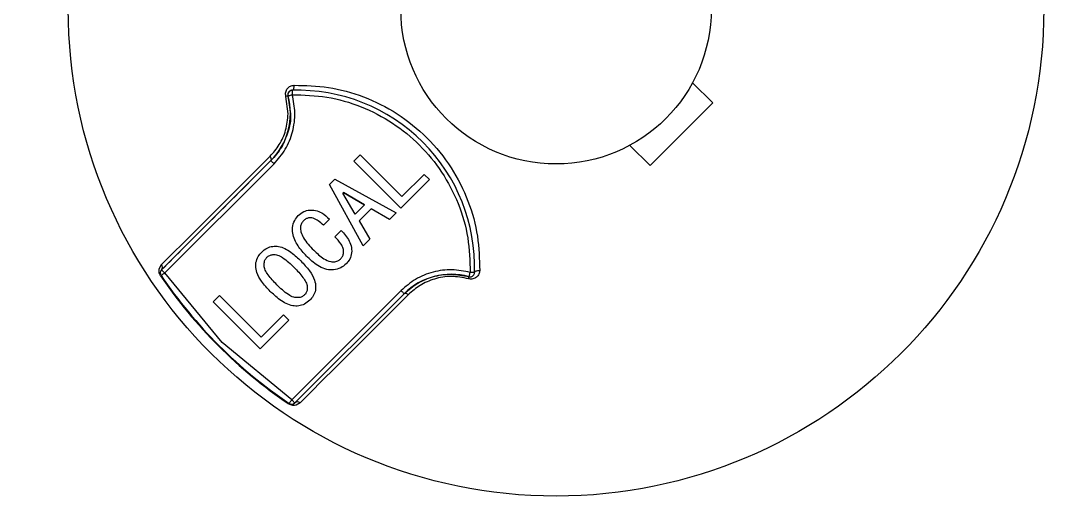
# Model space of a CAD drawing. Header units: millimetres. Extents: x 2160 to 4596, y 811 to 2534.
# Drawn here: x 2883.06 to 2929.81, y 2179.57 to 2201.14 of the extents above; entities that cross this region are included whole.
import ezdxf

# ---------------------------------------------------------------- set-up
doc = ezdxf.new("R2010")
doc.units = ezdxf.units.MM

msp = doc.modelspace()

# ---------------------------------------------------------------- linework, layer by layer
at = {"color": 7, "linetype": 'Continuous', "lineweight": 25}
for p, q in [((2913.363, 2198.34), (2914.277, 2197.426)), ((2913.363, 2198.34), (2913.363, 2198.34)), ((2895.302, 2197.998), (2895.308, 2197.798)), ((2895.123, 2196.941), (2895.022, 2197.724)), ((2895.108, 2197.799), (2895.108, 2197.799)), ((2895.115, 2197.745), (2895.224, 2196.938)), ((2911.448, 2194.598), (2914.277, 2197.426)), ((2911.448, 2194.598), (2910.535, 2195.511)), ((2910.535, 2195.511), (2910.535, 2195.511)), ((2910.535, 2195.511), (2911.448, 2194.598)), ((2898.088, 2194.797), (2898.373, 2195.082)), ((2898.373, 2195.082), (2900.259, 2193.196)), ((2889.414, 2189.888), (2894.346, 2194.82)), ((2889.555, 2189.746), (2894.488, 2194.679)), ((2894.346, 2194.82), (2894.346, 2194.82)), ((2900.209, 2192.675), (2898.088, 2194.797)), ((2900.209, 2192.675), (2898.088, 2194.797)), ((2911.448, 2194.598), (2911.448, 2194.598)), ((2900.259, 2193.196), (2901.263, 2194.201)), ((2901.263, 2194.201), (2901.499, 2193.965)), ((2896.983, 2193.742), (2897.232, 2193.99)), ((2898.509, 2190.976), (2896.983, 2193.742)), ((2898.509, 2190.976), (2896.983, 2193.742)), ((2897.232, 2193.99), (2899.998, 2192.464)), ((2901.499, 2193.965), (2900.209, 2192.675)), ((2901.499, 2193.965), (2900.209, 2192.675)), ((2897.616, 2193.382), (2897.591, 2193.357)), ((2897.616, 2193.382), (2897.591, 2193.357)), ((2898.15, 2192.402), (2897.591, 2193.357)), ((2897.591, 2193.357), (2897.591, 2193.357)), ((2897.616, 2193.382), (2898.571, 2192.824)), ((2897.616, 2193.382), (2897.616, 2193.382)), ((2898.571, 2192.824), (2897.616, 2193.382)), ((2898.571, 2192.824), (2898.15, 2192.402)), ((2898.571, 2192.824), (2898.571, 2192.824)), ((2898.869, 2192.65), (2898.323, 2192.105)), ((2898.869, 2192.65), (2898.323, 2192.105)), ((2899.7, 2192.167), (2898.869, 2192.65)), ((2898.869, 2192.65), (2898.869, 2192.65)), ((2899.7, 2192.167), (2898.869, 2192.65)), ((2899.998, 2192.464), (2899.7, 2192.167)), ((2899.998, 2192.464), (2899.7, 2192.167)), ((2900.209, 2192.675), (2900.209, 2192.675)), ((2895.817, 2192.105), (2895.817, 2192.105)), ((2896.983, 2192.179), (2896.711, 2191.906)), ((2896.983, 2192.179), (2896.711, 2191.906)), ((2896.711, 2191.906), (2896.711, 2191.906)), ((2898.323, 2192.105), (2898.807, 2191.273)), ((2898.323, 2192.105), (2898.323, 2192.105)), ((2899.7, 2192.167), (2899.7, 2192.167)), ((2895.71, 2191.567), (2895.71, 2191.567)), ((2897.232, 2191.385), (2897.517, 2191.67)), ((2898.807, 2191.273), (2898.509, 2190.976)), ((2898.807, 2191.273), (2898.509, 2190.976)), ((2898.509, 2190.976), (2898.509, 2190.976)), ((2894.167, 2190.455), (2894.167, 2190.455)), ((2896.003, 2190.455), (2896.003, 2190.455)), ((2897.618, 2190.803), (2897.618, 2190.803)), ((2889.311, 2189.932), (2889.418, 2190.123)), ((2889.414, 2189.888), (2889.414, 2189.888)), ((2894.064, 2189.953), (2894.064, 2189.953)), ((2895.396, 2189.996), (2895.396, 2189.996)), ((2897.74, 2190.157), (2897.74, 2190.157)), ((2903.538, 2189.993), (2903.538, 2189.993)), ((2889.355, 2189.747), (2889.355, 2189.746)), ((2889.389, 2189.634), (2889.369, 2189.621)), ((2892.144, 2186.608), (2889.555, 2189.746)), ((2900.215, 2188.951), (2895.283, 2184.019)), ((2895.956, 2189.256), (2895.956, 2189.256)), ((2891.736, 2188.445), (2892.021, 2188.73)), ((2892.021, 2188.73), (2893.907, 2186.845)), ((2894.316, 2188.916), (2894.316, 2188.916)), ((2900.357, 2188.81), (2895.424, 2183.877)), ((2896.103, 2188.519), (2896.103, 2188.519)), ((2893.857, 2186.324), (2891.736, 2188.445)), ((2893.857, 2186.324), (2891.736, 2188.445)), ((2895.148, 2187.614), (2893.857, 2186.324)), ((2895.148, 2187.614), (2893.857, 2186.324)), ((2893.907, 2186.845), (2894.912, 2187.849)), ((2894.912, 2187.849), (2895.148, 2187.614)), ((2895.283, 2184.019), (2892.144, 2186.608)), ((2893.857, 2186.324), (2893.857, 2186.324)), ((2895.157, 2183.833), (2895.171, 2183.853)), ((2895.66, 2183.881), (2895.482, 2183.782))]:
    msp.add_line(p, q, dxfattribs=at)
at = {"color": 7, "linetype": 'Continuous', "lineweight": 25, "flags": 128}
for points in [[(2895.302, 2197.998), (2895.323, 2198.003), (2895.342, 2198.017), (2895.359, 2198.039), (2895.374, 2198.068), (2895.385, 2198.103), (2895.392, 2198.142), (2895.394, 2198.184), (2895.393, 2198.226)], [(2895.115, 2197.745), (2895.119, 2197.746), (2895.13, 2197.749), (2895.148, 2197.754), (2895.172, 2197.761), (2895.201, 2197.769), (2895.234, 2197.778), (2895.271, 2197.788), (2895.308, 2197.798)], [(2914.277, 2197.426), (2913.924, 2197.073), (2913.57, 2196.72), (2913.216, 2196.366), (2912.862, 2196.012), (2912.508, 2195.658), (2912.155, 2195.304), (2911.801, 2194.951), (2911.448, 2194.598)], [(2889.418, 2190.123), (2889.9, 2190.606), (2890.422, 2191.128), (2890.983, 2191.689), (2891.582, 2192.287), (2892.215, 2192.921), (2892.882, 2193.588), (2893.581, 2194.287), (2894.31, 2195.016)], [(2894.346, 2194.82), (2894.358, 2194.836), (2894.365, 2194.856), (2894.368, 2194.879), (2894.365, 2194.905), (2894.358, 2194.932), (2894.346, 2194.96), (2894.33, 2194.989), (2894.31, 2195.016)], [(2894.346, 2194.82), (2894.349, 2194.818), (2894.357, 2194.81), (2894.37, 2194.796), (2894.388, 2194.779), (2894.409, 2194.757), (2894.434, 2194.733), (2894.46, 2194.706), (2894.488, 2194.679)], [(2889.414, 2189.888), (2889.416, 2189.885), (2889.424, 2189.877), (2889.438, 2189.864), (2889.455, 2189.846), (2889.477, 2189.825), (2889.501, 2189.8), (2889.528, 2189.774), (2889.555, 2189.746)], [(2889.389, 2189.634), (2889.393, 2189.636), (2889.402, 2189.643), (2889.417, 2189.653), (2889.438, 2189.667), (2889.463, 2189.684), (2889.492, 2189.703), (2889.523, 2189.724), (2889.555, 2189.746)], [(2903.281, 2189.579), (2903.282, 2189.583), (2903.285, 2189.594), (2903.29, 2189.611), (2903.297, 2189.635), (2903.305, 2189.665), (2903.314, 2189.698), (2903.324, 2189.734), (2903.335, 2189.772)], [(2903.535, 2189.766), (2903.531, 2189.766), (2903.52, 2189.766), (2903.501, 2189.767), (2903.476, 2189.768), (2903.446, 2189.768), (2903.411, 2189.769), (2903.374, 2189.771), (2903.335, 2189.772)], [(2903.535, 2189.766), (2903.54, 2189.786), (2903.554, 2189.806), (2903.576, 2189.823), (2903.605, 2189.837), (2903.64, 2189.848), (2903.679, 2189.855), (2903.72, 2189.858), (2903.763, 2189.856)], [(2900.357, 2188.81), (2900.354, 2188.813), (2900.346, 2188.821), (2900.333, 2188.834), (2900.315, 2188.851), (2900.294, 2188.873), (2900.269, 2188.897), (2900.243, 2188.924), (2900.215, 2188.951)], [(2900.552, 2188.774), (2899.824, 2188.045), (2899.125, 2187.346), (2898.458, 2186.679), (2897.824, 2186.045), (2897.226, 2185.447), (2896.665, 2184.886), (2896.142, 2184.363), (2895.66, 2183.881)], [(2900.357, 2188.81), (2900.373, 2188.822), (2900.393, 2188.829), (2900.416, 2188.832), (2900.441, 2188.829), (2900.469, 2188.822), (2900.497, 2188.81), (2900.525, 2188.794), (2900.552, 2188.774)], [(2895.283, 2184.019), (2895.261, 2183.986), (2895.24, 2183.955), (2895.221, 2183.927), (2895.204, 2183.902), (2895.19, 2183.881), (2895.179, 2183.866), (2895.173, 2183.856), (2895.171, 2183.853)], [(2895.424, 2183.877), (2895.421, 2183.88), (2895.413, 2183.888), (2895.4, 2183.901), (2895.383, 2183.919), (2895.361, 2183.94), (2895.337, 2183.965), (2895.31, 2183.991), (2895.283, 2184.019)]]:
    msp.add_lwpolyline(points, dxfattribs=at)
at = {"color": 7, "linetype": 'Continuous', "lineweight": 25}
for radius in [22, 7]:
    msp.add_circle((2907.206, 2201.669), radius, dxfattribs=at)
for centre, radius, start, end in [((2874.206, 2238.875), 91.48, 295.79271, 180), ((2874.206, 2238.875), 91.48, 180, 290.22656), ((2874.206, 2238.875), 90.976, 296.50811, 351.20762), ((2874.206, 2238.874), 86.42, 299.88973, 350.7957), ((2874.206, 2238.875), 91.441, 295.84596, 351.20762), ((2895.308, 2197.798), 0.2, 135, 195.531), ((2895.308, 2197.798), 0.2, 91.6906, 135), ((2895.538, 2190.002), 8, 358.3094, 91.6906), ((2892.225, 2196.942), 3, 315, 15.531), ((2895.222, 2197.065), 0.688, 98.909, 106.876), ((2889.555, 2189.746), 0.2, 135, 214.039), ((2889.277, 2190.008), 0.182, 318.6226, 39.5362), ((2907.206, 2201.669), 21.524, 214.039, 235.961), ((2907.206, 2201.669), 21.5, 214.039, 235.961), ((2902.478, 2186.689), 3, 74.469, 135), ((2902.601, 2189.686), 0.689, 343.1243, 351.0894), ((2903.335, 2189.772), 0.2, 254.469, 315), ((2903.335, 2189.772), 0.2, 315, 358.3094), ((2895.283, 2184.019), 0.2, 235.961, 315), ((2895.544, 2183.741), 0.182, 50.5221, 130.0859)]:
    msp.add_arc(centre, radius, start, end, dxfattribs=at)
for points in [[(2967.946, 2238.875), (2967.859, 2235.808), (2967.685, 2229.672), (2966.282, 2220.558), (2964.057, 2211.62), (2960.949, 2202.945), (2957.011, 2194.615), (2952.274, 2186.712), (2946.785, 2179.311), (2940.597, 2172.484), (2933.77, 2166.296), (2926.369, 2160.808), (2918.466, 2156.07), (2910.137, 2152.132), (2901.461, 2149.024), (2892.523, 2146.799), (2883.409, 2145.396), (2877.274, 2145.222), (2874.206, 2145.135)], [(2971.88, 2228.086), (2971.356, 2224.434), (2970.307, 2217.131), (2967.188, 2206.488), (2962.98, 2196.245), (2957.625, 2186.544), (2951.22, 2177.505), (2943.839, 2169.243), (2935.576, 2161.861), (2926.537, 2155.457), (2916.837, 2150.101), (2906.594, 2145.893), (2895.95, 2142.774), (2888.647, 2141.726), (2884.995, 2141.202)], [(2971.677, 2221.543), (2970.991, 2218.249), (2969.618, 2211.66), (2966.297, 2202.108), (2962.093, 2192.925), (2956.958, 2184.222), (2950.968, 2176.085), (2944.181, 2168.601), (2936.667, 2161.845), (2928.505, 2155.891), (2919.78, 2150.792), (2910.579, 2146.628), (2901.013, 2143.348), (2894.418, 2142.003), (2891.121, 2141.331)], [(2894.346, 2194.82), (2893.382, 2193.856), (2891.453, 2191.927), (2890.094, 2190.568), (2889.414, 2189.888)]]:
    msp.add_open_spline(points, degree=3, dxfattribs=at)
for points, knots in [([(2916.49, 2164.803), (2918.669, 2166.077), (2923.653, 2168.991), (2930.718, 2174.645), (2937.682, 2181.477), (2943.801, 2189.087), (2949.025, 2197.335), (2953.252, 2206.13), (2956.53, 2215.338), (2957.804, 2221.713), (2958.442, 2224.9)], [0, 0, 0, 0, 0.099849, 0.228442, 0.357035, 0.485628, 0.614221, 0.742814, 0.871407, 1, 1, 1, 1]), ([(2895.022, 2197.724), (2895.016, 2197.755), (2895.002, 2197.82), (2895.014, 2197.916), (2895.044, 2198.004), (2895.109, 2198.105), (2895.223, 2198.2), (2895.336, 2198.218), (2895.393, 2198.226)], [0, 0, 0, 0, 0.123692, 0.250213, 0.373441, 0.501044, 0.749966, 1, 1, 1, 1]), ([(2895.302, 2197.998), (2895.293, 2197.998), (2895.267, 2197.996), (2895.217, 2197.98), (2895.166, 2197.945), (2895.129, 2197.893), (2895.111, 2197.844), (2895.106, 2197.794), (2895.112, 2197.76), (2895.115, 2197.745)], [0, 0, 0, 0, 0.0858052, 0.25106, 0.5005164, 0.655876, 0.7885052, 0.9015382, 1, 1, 1, 1]), ([(2895.393, 2198.226), (2895.908, 2198.214), (2896.937, 2198.19), (2898.533, 2197.754), (2900.062, 2196.992), (2901.427, 2195.893), (2902.526, 2194.529), (2903.289, 2192.999), (2903.726, 2191.402), (2903.751, 2190.372), (2903.763, 2189.856)], [0, 0, 0, 0, 0.125198, 0.2499957, 0.3751716, 0.4997698, 0.6246825, 0.749695, 0.8746376, 1, 1, 1, 1]), ([(2894.488, 2194.679), (2894.669, 2194.889), (2895.038, 2195.318), (2895.353, 2196.119), (2895.472, 2196.972), (2895.362, 2197.526), (2895.308, 2197.798)], [0, 0, 0, 0, 0.245589, 0.5, 0.754411, 1, 1, 1, 1]), ([(2895.308, 2197.798), (2895.833, 2197.783), (2896.894, 2197.753), (2898.437, 2197.299), (2899.858, 2196.562), (2901.091, 2195.554), (2902.099, 2194.322), (2902.835, 2192.901), (2903.289, 2191.357), (2903.32, 2190.297), (2903.335, 2189.772)], [0, 0, 0, 0, 0.123694, 0.25, 0.376306, 0.5, 0.623694, 0.75, 0.876306, 1, 1, 1, 1]), ([(2894.31, 2195.016), (2894.455, 2195.183), (2894.745, 2195.517), (2895.048, 2196.176), (2895.098, 2196.686), (2895.123, 2196.941)], [0, 0, 0, 0, 0.33293, 0.666707, 1, 1, 1, 1]), ([(2895.224, 2196.938), (2895.224, 2196.936), (2895.264, 2196.646), (2895.125, 2196.109), (2894.836, 2195.381), (2894.516, 2195.014), (2894.346, 2194.82)], [0, 0, 0, 0, 0.002694, 0.341482, 0.651018, 1, 1, 1, 1]), ([(2896.003, 2190.455), (2895.867, 2190.601), (2895.591, 2190.896), (2895.345, 2191.366), (2895.307, 2191.796), (2895.388, 2192.113), (2895.522, 2192.27), (2895.582, 2192.34)], [0, 0, 0, 0, 0.278953, 0.561275, 0.716356, 0.872487, 1, 1, 1, 1]), ([(2895.582, 2192.34), (2895.66, 2192.406), (2895.808, 2192.53), (2896.086, 2192.6), (2896.369, 2192.586), (2896.692, 2192.457), (2896.875, 2192.282), (2896.983, 2192.179)], [0, 0, 0, 0, 0.1906015, 0.3593498, 0.5272198, 0.7195567, 1, 1, 1, 1]), ([(2896.711, 2191.906), (2896.637, 2191.975), (2896.503, 2192.101), (2896.297, 2192.215), (2896.118, 2192.249), (2895.979, 2192.222), (2895.881, 2192.164), (2895.834, 2192.12), (2895.817, 2192.105)], [0, 0, 0, 0, 0.29136, 0.535096, 0.673308, 0.812563, 0.935255, 1, 1, 1, 1]), ([(2896.711, 2191.906), (2896.637, 2191.975), (2896.503, 2192.101), (2896.297, 2192.215), (2896.118, 2192.249), (2895.979, 2192.222), (2895.881, 2192.164), (2895.834, 2192.12), (2895.817, 2192.105)], [0, 0, 0, 0, 0.29136, 0.535096, 0.673308, 0.812563, 0.935255, 1, 1, 1, 1]), ([(2895.817, 2192.105), (2895.785, 2192.066), (2895.713, 2191.981), (2895.668, 2191.8), (2895.694, 2191.571), (2895.873, 2191.197), (2896.109, 2190.951), (2896.276, 2190.777)], [0, 0, 0, 0, 0.097252, 0.212876, 0.346268, 0.536623, 1, 1, 1, 1]), ([(2897.505, 2190.393), (2897.537, 2190.433), (2897.598, 2190.511), (2897.63, 2190.674), (2897.62, 2190.864), (2897.482, 2191.12), (2897.331, 2191.28), (2897.232, 2191.385)], [0, 0, 0, 0, 0.132852, 0.257107, 0.423406, 0.622223, 1, 1, 1, 1]), ([(2897.517, 2191.67), (2897.651, 2191.518), (2897.853, 2191.287), (2898, 2190.897), (2897.988, 2190.586), (2897.893, 2190.329), (2897.784, 2190.206), (2897.74, 2190.157)], [0, 0, 0, 0, 0.351866, 0.532632, 0.714759, 0.884894, 1, 1, 1, 1]), ([(2893.932, 2190.69), (2894.009, 2190.757), (2894.154, 2190.882), (2894.427, 2190.964), (2894.705, 2190.956), (2895.089, 2190.815), (2895.413, 2190.566), (2895.631, 2190.354), (2895.693, 2190.293)], [0, 0, 0, 0, 0.148277, 0.278554, 0.408484, 0.552088, 0.872274, 1, 1, 1, 1]), ([(2894.316, 2188.916), (2894.179, 2189.063), (2893.939, 2189.317), (2893.709, 2189.712), (2893.643, 2190.062), (2893.693, 2190.359), (2893.813, 2190.565), (2893.905, 2190.662), (2893.932, 2190.69)], [0, 0, 0, 0, 0.29336, 0.511467, 0.658407, 0.805673, 0.942273, 1, 1, 1, 1]), ([(2894.614, 2189.214), (2894.476, 2189.359), (2894.28, 2189.563), (2894.086, 2189.861), (2894.03, 2190.08), (2894.047, 2190.272), (2894.111, 2190.395), (2894.156, 2190.443), (2894.167, 2190.455)], [0, 0, 0, 0, 0.4112408, 0.5793857, 0.7227485, 0.8660035, 0.96618, 1, 1, 1, 1]), ([(2894.167, 2190.455), (2894.207, 2190.487), (2894.287, 2190.552), (2894.458, 2190.587), (2894.667, 2190.566), (2895.006, 2190.374), (2895.232, 2190.155), (2895.396, 2189.996)], [0, 0, 0, 0, 0.104522, 0.209348, 0.351191, 0.528915, 1, 1, 1, 1]), ([(2894.167, 2190.455), (2894.207, 2190.487), (2894.287, 2190.552), (2894.458, 2190.587), (2894.667, 2190.566), (2895.006, 2190.374), (2895.232, 2190.155), (2895.396, 2189.996)], [0, 0, 0, 0, 0.104522, 0.209348, 0.351191, 0.528915, 1, 1, 1, 1]), ([(2897.74, 2190.157), (2897.662, 2190.091), (2897.496, 2189.952), (2897.18, 2189.877), (2896.845, 2189.892), (2896.427, 2190.067), (2896.172, 2190.3), (2896.003, 2190.455)], [0, 0, 0, 0, 0.153253, 0.324924, 0.478859, 0.655839, 1, 1, 1, 1]), ([(2897.74, 2190.157), (2897.662, 2190.091), (2897.496, 2189.952), (2897.18, 2189.877), (2896.845, 2189.892), (2896.427, 2190.067), (2896.172, 2190.3), (2896.003, 2190.455)], [0, 0, 0, 0, 0.153253, 0.324924, 0.478859, 0.655839, 1, 1, 1, 1]), ([(2896.276, 2190.777), (2896.422, 2190.638), (2896.646, 2190.422), (2896.991, 2190.258), (2897.227, 2190.246), (2897.392, 2190.294), (2897.472, 2190.364), (2897.505, 2190.393)], [0, 0, 0, 0, 0.421141, 0.650944, 0.779664, 0.909635, 1, 1, 1, 1]), ([(2889.369, 2189.621), (2889.361, 2189.634), (2889.344, 2189.661), (2889.318, 2189.721), (2889.295, 2189.822), (2889.305, 2189.888), (2889.311, 2189.932)], [0, 0, 0, 0, 0.115228, 0.233758, 0.501873, 1, 1, 1, 1]), ([(2895.396, 2189.996), (2895.534, 2189.851), (2895.732, 2189.645), (2895.93, 2189.347), (2895.992, 2189.14), (2895.987, 2188.967), (2895.939, 2188.838), (2895.889, 2188.78), (2895.867, 2188.755)], [0, 0, 0, 0, 0.409684, 0.583644, 0.725379, 0.843759, 0.932231, 1, 1, 1, 1]), ([(2895.693, 2190.293), (2895.831, 2190.147), (2896.077, 2189.886), (2896.315, 2189.485), (2896.382, 2189.127), (2896.333, 2188.835), (2896.214, 2188.638), (2896.128, 2188.546), (2896.103, 2188.519)], [0, 0, 0, 0, 0.292886, 0.524338, 0.670134, 0.816655, 0.945975, 1, 1, 1, 1]), ([(2903.335, 2189.772), (2903.063, 2189.826), (2902.508, 2189.936), (2901.655, 2189.816), (2900.854, 2189.501), (2900.426, 2189.132), (2900.215, 2188.951)], [0, 0, 0, 0, 0.245589, 0.5, 0.754411, 1, 1, 1, 1]), ([(2900.357, 2188.81), (2900.551, 2188.978), (2900.917, 2189.296), (2901.645, 2189.602), (2902.448, 2189.739), (2903.009, 2189.631), (2903.281, 2189.579)], [0, 0, 0, 0, 0.265019, 0.500067, 0.757342, 1, 1, 1, 1]), ([(2903.26, 2189.486), (2902.998, 2189.535), (2902.472, 2189.634), (2901.714, 2189.499), (2901.053, 2189.212), (2900.719, 2188.92), (2900.552, 2188.774)], [0, 0, 0, 0, 0.249812, 0.499845, 0.75024, 1, 1, 1, 1]), ([(2903.763, 2189.856), (2903.754, 2189.8), (2903.737, 2189.687), (2903.642, 2189.573), (2903.541, 2189.508), (2903.453, 2189.477), (2903.357, 2189.466), (2903.292, 2189.479), (2903.26, 2189.486)], [0, 0, 0, 0, 0.249602, 0.498296, 0.625589, 0.748629, 0.875722, 1, 1, 1, 1]), ([(2895.867, 2188.755), (2895.827, 2188.723), (2895.746, 2188.657), (2895.569, 2188.623), (2895.354, 2188.643), (2895.007, 2188.834), (2894.778, 2189.055), (2894.614, 2189.214)], [0, 0, 0, 0, 0.102727, 0.209545, 0.355438, 0.53569, 1, 1, 1, 1]), ([(2896.103, 2188.519), (2896.026, 2188.453), (2895.879, 2188.327), (2895.601, 2188.246), (2895.313, 2188.254), (2894.922, 2188.395), (2894.595, 2188.646), (2894.378, 2188.857), (2894.316, 2188.916)], [0, 0, 0, 0, 0.146535, 0.278399, 0.409738, 0.559567, 0.875154, 1, 1, 1, 1]), ([(2896.103, 2188.519), (2896.026, 2188.453), (2895.879, 2188.327), (2895.601, 2188.246), (2895.313, 2188.254), (2894.922, 2188.395), (2894.595, 2188.646), (2894.378, 2188.857), (2894.316, 2188.916)], [0, 0, 0, 0, 0.146535, 0.278399, 0.409738, 0.559567, 0.875154, 1, 1, 1, 1]), ([(2895.482, 2183.782), (2895.478, 2183.78), (2895.442, 2183.759), (2895.356, 2183.761), (2895.258, 2183.781), (2895.198, 2183.808), (2895.171, 2183.825), (2895.157, 2183.833)], [0, 0, 0, 0, 0.064166, 0.529622, 0.780974, 0.892035, 1, 1, 1, 1])]:
    msp.add_open_spline(points, degree=3, knots=knots, dxfattribs=at)

doc.saveas('drawing.dxf')
